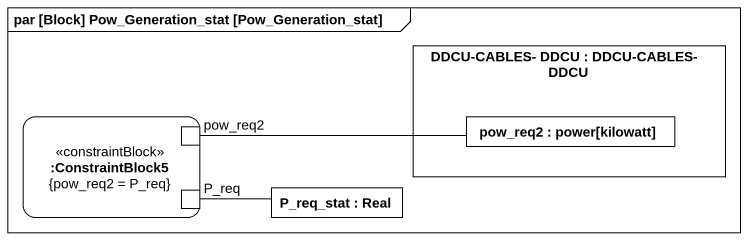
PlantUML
@startuml
mainframe par [Block] Pow_Generation_stat [Pow_Generation_stat]
rectangle "DDCU-CABLES- DDCU : DDCU-CABLES- DDCU" as DDCU_CABLES_DDCU {
  rectangle "pow_req2 : power[kilowatt]" as pow_req2
}
rectangle ":ConstraintBlock5\n{pow_req2 = P_req}" as ConstraintBlock5 <<constraintBlock>> {
  port "pow_req2" as pow_req2_2
  port P_req
}
rectangle "P_req_stat : Real" as P_req_stat
pow_req2_2 -right- pow_req2
P_req -right- P_req_stat
@enduml
